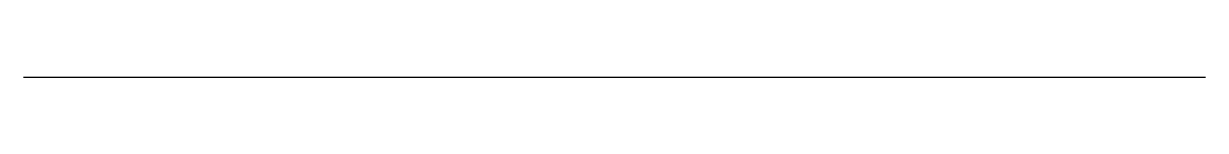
# Model space of a CAD drawing. Extents: x 2 to 6.13, y 3 to 3.
import ezdxf

# ---------------------------------------------------------------- set-up
doc = ezdxf.new("R2010")
doc.units = 0

msp = doc.modelspace()

# ---------------------------------------------------------------- linework, layer by layer
at = {"layer": '', "color": 0}
msp.add_line((2, 3), (6.1275, 3), dxfattribs=at)

doc.saveas('drawing.dxf')
